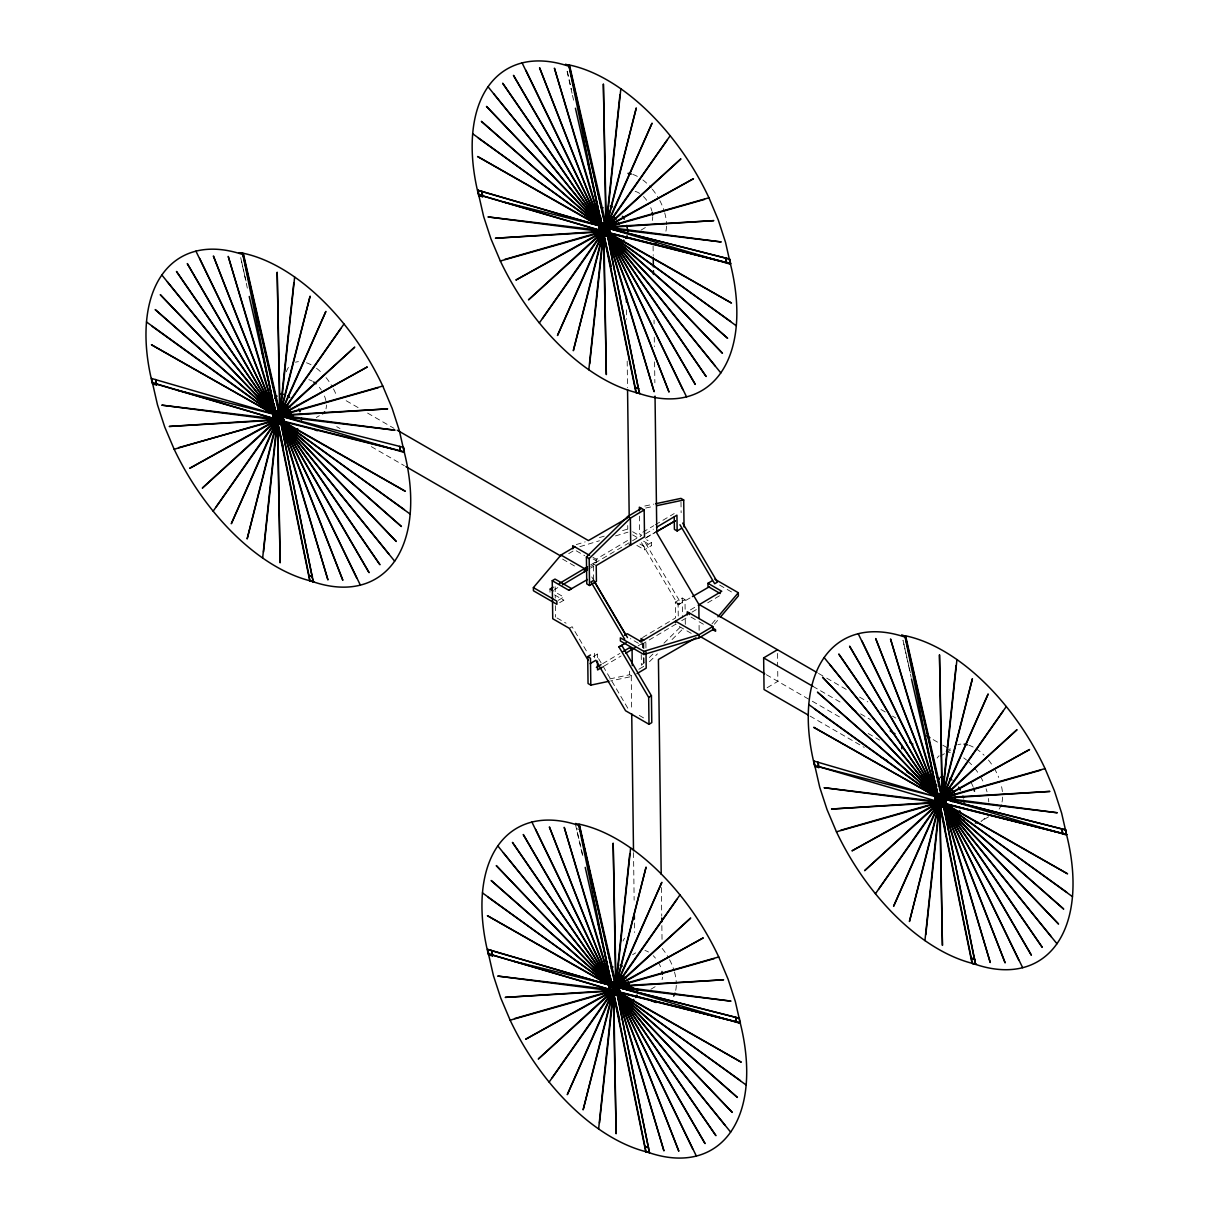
<?xml version="1.0" encoding="UTF-8"?>
<svg xmlns="http://www.w3.org/2000/svg" width="1219" height="1219" viewBox="0 0 1219 1219"><rect width="100%" height="100%" fill="white"/><g stroke="black" fill="none" stroke-linecap="round" stroke-linejoin="round"><path stroke-width="0.75" stroke-dasharray="5 3.75" d="M711.926 623.899L716.726 618.231M714.364 624.235L719.164 618.566M638.847 669.277L643.449 666.534L641.377 665.345L644.043 662.74M649.361 657.513L653.338 653.613M663.974 643.175L682.579 624.92M649.453 661.719L657.422 653.902M672.05 639.548L684.011 627.815M240.707 257.62L247.564 289.116M316.3 417.538L319.393 415.694M641.057 230.101L645.72 227.328M568.694 553.639L574.835 549.998L584.709 555.696M627.541 540.535L596.182 559.186L596.213 562.34L592.937 560.45M642.824 532.2L653.795 525.679M655.365 524.749L674.183 513.565M590.59 564.93L596.716 561.289M593.668 579.787L593.455 563.97L629.156 542.775M632.554 540.733L641.758 535.263L639.685 534.074L639.457 516.14M590.606 566.515L593.668 564.702M645.582 533.8L653.43 529.137M554.691 589.447L557.83 587.588M590.621 568.1L593.683 566.271M651.373 542.546L651.418 545.701L644.516 549.815L644.47 546.645L651.373 542.546L646.679 539.834M558.241 600.342L563.757 597.051L554.554 591.748M559.658 602.674L563.788 600.22L563.757 597.051M569.364 628.349L572.122 626.703L588.168 653.948M642.596 637.522L675.539 617.942L675.326 602.125L682.229 598.026L684.987 599.626L685.154 612.167M678.252 616.022L678.084 603.725L684.987 599.626M641.484 542.592L678.145 604.822L680.903 603.192L644.241 540.916M593.226 656.599L597.371 654.131L594.598 652.546L594.674 657.818M690.396 609.911L696.674 606.178M602.643 663.7L619.892 653.445M692.011 612.136L696.704 609.348M707.69 602.811L720.231 595.36M603.847 666.229L621.096 655.974M638.192 645.796L642.794 643.068M681.711 620.684L687.836 617.043M767.117 687.714L777.859 681.345L777.692 668.317M946.02 751.315L952.146 747.658M940.184 756.237L944.786 753.51M946.31 752.595L950.911 749.853M632.6 954.706L635.693 952.862M650.855 989.264L657.056 985.577M988.7 816.76L981.021 821.316A39.038 22.201 59.3 0 0 985.333 817.294M646.451 537.442L655.974 531.941M645.278 538.204L654.816 532.688M678.145 604.822L690.853 597.493M576.282 544.573L585.181 541.876M599.428 537.594L604.776 535.979M622.574 530.615L627.922 529M579.878 546.661L599.474 540.748M615.488 535.918L627.953 532.17M644.775 506.037L653.811 504.117M645.72 508.018L652.957 506.479M609.759 678.937L629.659 674.732L632.417 676.332L610.704 680.918M579.863 829.575L576.435 828.691L581.28 848.835M632.615 531.713L640.432 536.223M632.646 534.867L637.339 537.579M643.602 541.19L651.418 545.701M719.591 585.074L733.67 593.196M639.884 543.994L644.47 546.645M636.851 545.381L644.516 549.815M346.181 400.731L359.361 408.335M367.605 413.089L393.966 428.311M818.513 673.421L825.095 677.215M826.726 678.16L846.443 689.543M859.593 697.131L867.806 701.87M880.941 709.458L885.878 712.307M892.445 716.102L895.736 718.006M933.175 739.628L941.236 744.276M942.851 745.205L947.696 747.994M675.326 602.125L678.084 603.725M592.891 557.281L598.255 560.374M593.135 558.988L596.198 560.77M812.936 686.373L842.512 703.439M860.584 713.877L870.427 719.56M690.99 617.058L697.42 620.776M703.439 624.25L699.036 621.705L699.142 630.604M593.455 563.97L596.228 565.57M336.703 426.65L340.01 428.555M371.307 446.626L404.266 465.658M766.385 674.716L810.711 700.316M812.357 701.26L841.933 718.326M868.218 733.503L879.707 740.146M562.599 559.11L575.109 566.332M691.219 633.362L675.57 624.326L641.072 644.836L630.345 638.634M810.056 716.102L864.271 747.399M554.599 594.902L563.788 600.22M557.007 617.972L566.073 623.214M639.259 715.416L645.521 719.027M591.779 576.953L593.104 579.208M598.605 658.641L628.318 709.092M908.841 666.001L902.989 640.188L911.111 677.215M909.252 667.844L910.517 673.376M567.307 71.235L571.482 89.673M567.064 71.372L572.077 93.497M572.488 95.341L573.753 100.872M581.692 850.679L582.941 856.21M575.292 823.617L582.712 856.347M241.545 261.308L244.455 274.214M244.882 276.058L246.131 281.589M777.493 653.43L777.661 666.458M685.246 619.343L685.337 626.505M680.994 501.969L681.131 512.727M682.229 598.026L682.488 617.743M653.094 245.933L653.216 255.441M654.054 320.064L654.1 323.873M654.268 337.175L654.39 346.684M654.588 361.891L654.862 382.796M661.368 887.584L661.734 916.094M661.856 925.602L662.054 940.809M645.887 643.038L645.963 648.417M643.845 643.632L643.906 649.011M644.028 657.97L644.12 665.147M643.144 643.236L643.221 648.615M643.342 657.574L643.449 666.534M642.459 642.733L642.52 647.944M641.24 654.588L641.377 665.345M626.52 309.839L626.642 319.332M627.191 361.159L627.526 387.764M631.244 675.859L631.686 710.083M633.53 852.645L634.139 900.155M634.429 922.966L634.55 932.474M627.724 525.541L627.77 529.122M629.613 671.151L629.659 674.732M597.371 654.131L597.417 657.65M555.102 586.674L555.254 598.087M555.346 605.691L555.498 617.104M549.952 589.082L549.998 592.251M957.89 744.687A39.038 22.201 59.3 0 1 960.862 744.108M968.876 745.22A39.038 22.201 59.3 0 1 973.173 747.064M976.053 748.71A39.038 22.201 59.3 0 1 984.068 755.201M988.472 760.047A39.038 22.201 59.3 0 1 993.378 766.934M994.247 768.381A39.038 22.201 59.3 0 1 998.727 777.463M1001.576 786.682A39.038 22.201 59.3 0 1 1002.429 792.03M1002.612 797.043A39.038 22.201 59.3 0 1 1001.789 803.062M1001.287 804.723A39.038 22.201 59.3 0 1 999.123 809.096M308.834 379.688A19.519 11.093 59.3 0 1 312.399 381.212M319.317 387.322A19.519 11.093 59.3 0 1 321.313 390.034M324.452 396.023A19.519 11.093 59.3 0 1 325.884 400.64M326.402 404.998A19.519 11.093 59.3 0 1 325.991 408.822M970.842 782.126A19.519 11.093 59.3 0 1 973.067 786.666M635.145 191.337A19.519 11.093 59.3 0 1 642.291 195.451M643.434 196.533A19.519 11.093 59.3 0 1 647.624 201.684M650.763 207.657A19.519 11.093 59.3 0 1 651.815 210.75M652.714 216.647A19.519 11.093 59.3 0 1 652.302 220.456M937.121 758.066A39.038 22.201 59.3 0 1 939.072 755.78M947.072 752.321A39.038 22.201 59.3 0 1 950.287 752.352M963.696 757.883A39.038 22.201 59.3 0 1 966.576 760.062M967.977 761.25A39.038 22.201 59.3 0 1 973.615 766.98M974.667 768.26A39.038 22.201 59.3 0 1 978.659 773.699M980.457 776.579A39.038 22.201 59.3 0 1 983.596 782.598M986.064 788.739A39.038 22.201 59.3 0 1 987.024 791.847M988.426 798.46A39.038 22.201 59.3 0 1 988.761 801.95M644.942 950.5A19.519 11.093 59.3 0 1 648.508 952.024M653.232 955.696A19.519 11.093 59.3 0 1 655.426 958.119M658.321 962.279A19.519 11.093 59.3 0 1 661.612 969.913M662.481 977.15A19.519 11.093 59.3 0 1 662.085 979.619M623.046 941.007A39.038 22.201 59.3 0 1 624.6 938.219M662.161 948.412A39.038 22.201 59.3 0 1 667.936 956.732M669.581 959.703A39.038 22.201 59.3 0 1 674.046 970.446M674.503 972A39.038 22.201 59.3 0 1 676.316 983.763M676.286 985.394A39.038 22.201 59.3 0 1 675.478 991.413M286.328 371.78A39.038 22.201 59.3 0 1 288.492 367.422M295.47 362.241A39.038 22.201 59.3 0 1 298.442 361.662M306.457 362.774A39.038 22.201 59.3 0 1 312.186 365.395M316.513 368.29A39.038 22.201 59.3 0 1 321.648 372.755M326.052 377.6A39.038 22.201 59.3 0 1 331.827 385.935M333.473 388.891A39.038 22.201 59.3 0 1 336.307 395.017M632.768 174.408A39.038 22.201 59.3 0 1 638.512 177.045M642.84 179.924A39.038 22.201 59.3 0 1 651.312 187.985M652.363 189.25A39.038 22.201 59.3 0 1 658.138 197.569M659.799 200.541A39.038 22.201 59.3 0 1 664.264 211.283M664.721 212.837A39.038 22.201 59.3 0 1 666.519 224.601M666.503 226.231A39.038 22.201 59.3 0 1 665.681 232.25"/><path stroke-width="1.5" d="M273.955 403.824L275.921 412.799M273.437 415.588L273.681 413.972L151.552 378.469L152.466 382.934L273.848 418.65L161.792 405.15L274.245 419.702L169.243 426.467L274.504 420.22L174.165 449.247L164.748 427.061L157.48 404.815L152.543 383.269M600.617 230.665C603.969 229.081 601.028 235.526 599.946 228.974L600.281 230.559L478.656 194.705L477.741 190.24L599.87 225.728L599.855 227.206L599.565 225.774L502.929 201.836M600.342 216.037L601.272 222.087M609.409 986.521L609.409 985.043M609.652 986.369L609.652 984.891L512.727 960.999M610.414 989.828C613.766 988.243 610.826 994.689 609.744 988.137M637.446 988.639L637.507 990.468L628.41 985.226M936.451 785.63L936.451 786.834L936.451 784.289M301.535 418.056L301.535 420.083M262.649 558.043L276.881 422.764L247.137 538.95L276.439 422.46L231.305 523.728L275.997 422.094L213.127 511.172M294.648 277.018L280.446 412.281L310.098 296.156L280.858 412.616L325.884 311.409L281.239 413.028L343.987 323.995M588.823 369.814L603.07 234.536L573.326 350.706L602.613 234.216L557.479 335.499L602.186 233.85L539.316 322.944M620.837 88.789L606.635 224.037L636.288 107.927L607.032 224.387L652.058 123.165L607.412 224.784L670.176 135.751M598.62 1128.977L612.852 993.698L583.124 1109.869L612.41 993.378L567.277 1094.662L611.968 993.013L549.114 1082.106M630.634 847.952L616.433 983.2L646.07 867.09L616.829 983.55L661.856 882.327L617.21 983.946L679.973 894.914M924.931 940.611L939.163 805.332L909.435 921.503L938.721 805.028L893.588 906.296L938.295 804.647L875.425 893.74M956.945 659.586L942.744 794.849L972.396 678.724L943.14 795.184L988.167 693.961L943.521 795.58L1006.284 706.563M293.779 283.021L280.05 412.007L277.201 272.218L279.639 411.809L243.282 253.262A176.085 100.156 59.4 0 1 382.781 386.042L392.122 408.274L399.329 430.551L404.281 452.447L282.351 416.532L283.021 418.193M619.953 94.777L606.224 223.763L603.375 83.974L605.813 223.565L569.471 65.018A176.085 100.156 59.4 0 1 708.955 197.798L718.296 220.03L725.518 242.307L730.364 263.746A176.085 100.415 59.3 0 1 639.411 393.554L635.952 392.548L603.618 234.718L605.157 235.343M629.751 853.94L616.022 982.925L613.172 843.137L615.61 982.727L579.254 824.181A176.085 100.156 59.4 0 1 718.753 956.976L728.093 979.192L735.316 1001.469L740.223 1022.924A176.085 100.415 59.3 0 1 649.194 1152.717L645.75 1151.711L613.416 993.881L614.955 994.521M956.062 665.589L942.333 794.575L939.483 654.786L941.921 794.361L905.58 635.815A176.085 100.156 59.4 0 1 1045.064 768.61L1054.405 790.826L1061.627 813.119L1066.534 834.558A176.085 100.415 59.3 0 1 975.52 964.366L972.061 963.345L939.727 805.515L941.266 806.155C936.801 805.317 946.965 807.587 942.516 806.521L943.735 806.871L975.52 964.366L943.643 806.46M263.517 552.055L277.322 423.023L280.141 562.828L277.764 423.206L283.28 447.236M589.706 363.811L603.512 234.779L606.331 374.583L603.954 234.962L607.626 236.075L639.411 393.554L607.626 236.349L654.131 391.71L608.251 236.562L669.033 392.076L608.647 236.471L686.556 396.891M599.504 1122.973L613.309 993.942L616.128 1133.746L613.736 994.125L619.679 1020.013M925.815 934.623L939.62 805.591L942.439 945.395L940.062 805.774L945.152 827.96M275.083 398.4L276.911 395.855L275.144 398.293M626.2 238.086L627.16 235.922L625.987 238.375M618.673 979.207L619.267 980.411L619.252 979.451M635.998 997.249L636.943 995.085L635.785 997.538M937.624 780.602L939.209 778.423L937.396 780.891M216.266 506.693L275.585 421.667L202.324 488.103L275.189 421.21L189.692 468.309L274.824 420.723L178.599 447.632M340.848 328.49L281.589 413.47L354.744 347.11L281.924 413.972L367.3 366.949L282.214 414.49L382.781 386.042M542.455 318.449L601.759 233.438L528.497 299.859L601.378 232.981L515.866 280.065L601.013 232.494L500.339 261.003L490.937 238.817L483.653 216.571L478.732 195.025M667.037 140.246L607.778 225.241L680.918 158.866L608.098 225.728L693.489 178.705L608.388 226.262L708.955 197.798M552.253 1077.611L611.557 992.601L538.295 1059.021L611.161 992.144L525.663 1039.228L610.81 991.656L510.136 1020.166L500.735 997.98L493.451 975.733L488.529 954.187M676.835 899.409L617.576 984.403L690.716 918.029L617.896 984.891L703.287 937.868L618.185 985.424L718.753 956.976M878.564 889.26L937.868 804.235L864.606 870.671L937.487 803.778L851.974 850.862L937.121 803.291L836.447 831.8L827.046 809.614L819.762 787.383L814.841 765.837M1003.146 711.058L943.887 796.037L1017.027 729.678L944.207 796.525L1029.598 749.517L944.496 797.058L1045.064 768.61M533.389 587.604L556.854 601.15L556.9 604.319L533.434 590.773L533.389 587.604L560.984 555.041L574.789 546.828M717.915 616.814L738.318 592.739L714.852 579.193M720.368 617.149L738.364 595.908L738.318 592.739M639.381 510.761L639.335 507.18L644.165 509.969L644.516 536.863L596.228 565.57L596.426 581.387L589.524 585.486L586.766 583.886L586.415 557.007L627.617 516.582L641.407 508.384M589.524 585.486L589.173 558.592L630.375 518.166L644.165 509.969M602.018 208.632L603.1 207.626M608.875 220.045L609.576 221.218L609.089 220.014M242.977 253.43L239.32 252.699L242.977 253.43L279.136 412.296L277.582 411.717M569.166 65.186L565.494 64.455L569.166 65.186L605.066 224.205A7.04 4.007 59.3 0 0 601.5 223.062M151.552 378.469L152.71 382.796L274.092 418.513M477.741 190.24L599.367 225.805L599.611 227.343L599.87 225.728M478.732 194.72L600.281 230.269L487.966 216.921L600.418 231.458L495.432 238.223L600.693 231.976L504.788 259.403M482.541 195.848L481.871 191.231L482.785 196.792M276.576 411.26L275.235 411.519L264.096 360.885M275.235 411.519L275.372 410.666M278.892 412.449L278.785 411.534M602.521 223.153L601.424 223.275L588.183 163.422M601.546 222.422L604.868 223.747M601.424 223.275L602.765 223.016M274.656 418.742L274.092 418.787A7.04 4.007 59.3 0 0 282.564 422.719A7.04 4.007 59.3 0 0 277.338 411.809L274.031 412.007A7.04 4.007 59.3 0 0 273.361 417.218M603.771 223.473L605.066 224.205L604.974 223.306M282.351 416.532L403.459 447.358L404.236 452.005A176.085 100.415 59.3 0 1 313.222 581.798L309.763 580.777L277.429 422.963L278.968 423.587M277.749 423.709L277.673 422.81M283.402 419.839L283.433 421.332L283.646 419.686M608.525 228.288L729.648 259.114L730.669 263.609L610.109 232.997L608.525 228.288L609.21 229.949M609.576 231.595L609.622 233.088L609.332 228.364M281.117 424.029L313.222 581.798L281.117 424.029L279.989 424.105M281.452 424.593L327.941 579.939L282.061 424.791L342.844 580.32L282.458 424.715L360.367 585.135M603.938 235.48L603.862 234.566M730.669 263.609L609.911 233.042L609.82 231.458M606.178 235.861L607.626 236.075L603.801 235.176L611.161 266.397M403.459 447.358L404.236 452.005M400.381 451.015L399.603 446.367L400.442 451.32M704.521 199.413L608.647 226.81L713.816 220.624L608.845 227.374L721.206 241.956L609.089 228.502L729.648 259.114M726.57 262.771L725.793 258.138L726.615 263.075M309.763 580.777L313.466 581.661M635.952 392.548L639.64 393.417M552.237 580.701L555.011 579.071L571.559 588.625L568.801 590.27L552.237 580.701L552.74 618.749L569.364 628.349L588.228 660.393M553.091 587.223L549.952 589.082L553.015 590.865M559.369 583.49L587.512 566.759M584.465 570.157L587.543 568.344M656.553 527.278L676.941 515.165L677.154 530.966L681.284 528.513M562.538 584.8L587.558 569.928M720.261 593.546L707.995 586.461L707.965 583.292L712.094 580.838M608.906 681.299L590.819 685.124L588.046 683.524L587.71 656.645L590.468 654.999M624.478 635.343L627.236 633.712L641.042 641.666L689.329 612.959L689.36 614.544M649.011 724.284L648.676 697.39L618.962 646.939L621.72 645.308L651.434 695.759L651.784 722.638L649.011 724.284L625.56 710.738L595.847 660.287L590.118 663.593M698.243 605.249L721.755 591.261L707.965 583.292M596.381 667.433L601.074 664.629M623.031 651.586L629.309 647.853L632.067 649.453L632.28 665.574M640.036 641.468L643.099 639.655M602.277 667.159L597.569 669.947L597.462 661.17M625.789 653.171L635.129 647.624M712.795 626.505L698.99 634.718L643.8 651.357L620.334 637.811L620.38 640.965L643.845 654.512L699.036 637.872L712.841 629.674L712.795 626.505L687.257 611.77L687.303 614.94M637.019 673.604L646.207 668.134L646.009 651.997M648.676 697.39L651.434 695.759M808.41 715.157L764.054 689.543L763.643 657.91L777.448 649.712M575.536 823.48L578.949 824.364L615.107 983.23L613.568 982.636M578.949 824.364L614.864 983.367M905.275 635.998L901.603 635.267L905.275 635.998L941.418 794.864L939.879 794.285M487.539 949.403L609.15 984.967L487.539 949.403L488.438 953.867L610.064 989.721L609.652 984.891M514.57 1018.566L610.49 991.138L505.215 997.386L610.216 990.62L497.763 976.084L610.064 989.432L488.529 953.883M813.85 761.037L814.764 765.502L813.85 761.037L935.476 796.601L818.528 766.614M818.65 766.644L817.979 762.043L818.894 767.604M612.563 982.179L611.207 982.438L597.98 922.585M611.207 982.438L611.344 981.585M938.874 793.813L937.533 794.087L924.718 736.078M937.533 794.087L937.761 793.935A7.04 4.007 59.3 0 1 941.297 794.94M941.175 795.001L941.083 794.102M619.008 989.112L618.566 987.314L619.252 988.975M618.642 987.527L739.445 1018.276L618.642 987.527L619.709 992.205M739.202 1018.429L740.268 1023.381L619.13 987.527M936.146 801.218L936.954 801.31L936.299 799.634L936.375 801.355L824.074 787.718L936.527 802.254L831.541 809.035L936.801 802.788L840.897 830.2M613.736 994.643L613.645 993.744M619.374 990.757L619.42 992.251L740.466 1022.787M944.634 799.1L1065.756 829.926L944.634 799.1L945.319 800.761M1065.513 830.063L1066.579 835.015L945.441 799.161M617.332 994.811L615.961 995.024M940.047 806.277L939.971 805.378M945.685 802.392L945.731 803.9L1066.777 834.421M943.735 807.161L990.239 962.507L944.359 807.359L1005.142 962.888L944.755 807.283L1022.665 967.703M736.367 1021.933L735.59 1017.301L736.413 1022.238M1062.678 833.583L1061.901 828.935L1062.724 833.887M645.75 1151.711L649.437 1152.58L617.423 995.512L649.437 1152.58M972.061 963.345L975.749 964.214M627.556 517.968L588.411 540.566L397.272 430.216M655.974 531.941L675.036 520.94M656.401 531.774L675.463 520.757M568.801 590.27L587.467 579.497M692.438 596.579L709.488 586.674M618.962 646.939L626.337 642.642M695.958 637.827L658.428 659.479L661.201 874.282M622.406 241.149L623.976 240.25A19.519 11.093 59.3 0 1 621.157 241.118M599.215 227.359A7.04 4.007 59.3 0 1 600.22 223.763L603.527 223.58A7.04 4.007 59.3 0 1 609.089 233.256A7.04 4.007 59.3 0 1 602.247 233.652M937.198 794.224L939.62 794.377A7.04 4.007 59.3 0 1 945.197 804.068A7.04 4.007 59.3 0 1 938.34 804.464A7.04 4.007 59.3 0 1 936.329 794.575L937.182 794.102L905.184 637.156A176.085 99.882 59.3 0 0 814.825 766.553L818.696 767.543M610.887 982.575L613.309 982.743A7.04 4.007 59.3 0 1 618.886 992.418A7.04 4.007 59.3 0 1 612.029 992.815A7.04 4.007 59.3 0 1 610.003 982.925L610.871 982.468L578.873 825.507A176.085 99.882 59.3 0 0 488.514 954.919L492.369 955.894M296.232 429.393L297.665 428.616M378.332 387.642L282.458 415.039L387.627 408.853L282.656 415.618L395.032 430.2L282.899 416.746M1040.63 770.21L944.755 797.607L1049.925 791.421L944.954 798.171L1057.315 812.768L945.197 799.298M714.319 958.576L618.429 985.973L723.614 979.786L618.642 986.537L731.004 1001.134L618.886 987.664M655.624 503.737L680.949 498.388L683.707 499.988L684.042 526.867M656.569 505.717L683.707 499.988M283.433 421.332L282.899 416.471L283.966 421.134M273.437 414.11L176.74 390.08M606.407 235.724L607.534 235.648M280.233 423.953L281.36 423.892M942.272 806.658L943.399 806.597M280.69 394.118L283.997 394.453M618.323 987.451L619.953 992.053L740.162 1022.909M814.764 765.502L936.375 801.081M719.911 261.11L610.003 233.576L731.476 303.043L610.049 234.094L736.367 325.854M393.722 449.339L283.829 421.82L405.287 491.272L283.859 422.338L410.193 514.098M1056.02 831.907L946.112 804.388L1067.585 873.84L946.157 804.906L1072.476 896.666M729.693 1020.273L619.801 992.738L741.274 1062.206L619.831 993.256L746.165 1085.017M482.587 196.731L478.732 195.756A176.085 99.882 59.3 0 1 569.075 66.344L601.089 223.412M156.398 384.975L152.543 383.985A176.085 99.882 59.3 0 1 242.901 254.588L274.915 411.656L228.227 256.401L274.199 411.504L213.386 255.99L273.879 411.534L195.924 251.144M283.92 421.241L404.479 451.853M1066.473 834.543L946.218 803.809L945.197 799.039L946.02 803.839L945.929 802.254M293.109 429.576L287.974 427.61L281.574 422.064L287.699 427.412M603.618 222.955L604.243 223.138A7.04 4.007 59.3 0 1 609.698 230.543A7.04 4.007 59.3 0 1 606.772 235.496M291.417 429.088L288.172 427.701M939.087 793.584L940.352 793.95A7.04 4.007 59.3 0 1 945.807 801.355A7.04 4.007 59.3 0 1 942.881 806.308M617.18 995.374L613.599 994.338L617.423 995.237L663.928 1150.873L618.048 995.725L678.831 1151.239L618.429 995.649L696.354 1156.054M609.089 228.502L730.471 264.218L729.404 259.266M156.23 384.046L155.682 379.475L156.611 385.036M492.202 954.965L491.668 950.393L492.583 955.955M945.334 791.984L945.091 790.811L945.106 791.771M604.014 223.336L605.31 224.067M277.825 411.565L279.136 412.296A7.04 4.007 59.3 0 0 275.311 411.291M940.123 794.133L941.418 794.864M613.812 982.499L615.107 983.23M599.123 225.942L477.604 156.52L599.062 225.439L472.652 133.724M608.921 985.104L487.387 915.682L608.845 984.602L482.45 892.887M677.154 530.966L674.397 529.381L674.229 517.085M627.617 516.582L630.375 518.166L630.726 545.061L629.339 544.268M655.03 396.099L656.797 532.962L698.807 604.304L816.867 672.477M926.73 735.895L929.96 737.754M589.6 555.376L572.717 545.64L572.762 548.809M712.81 628.09L715.568 629.69L715.599 631.274L712.841 629.674M763.643 657.91L812.936 686.373M852.355 709.138L855.647 711.027M890.144 730.943L895.081 733.792M909.709 742.234L912.94 744.108M586.415 557.007L589.173 558.592M560.984 555.041L584.45 568.587L584.495 571.741M405.912 466.603L560.801 556.032M700.849 636.882L764.74 673.772M880.697 756.892L887.264 760.686M906.89 772.008L911.736 774.796M924.627 782.248L937.518 789.699M643.8 640.051L641.042 638.451L641.087 642.032M587.71 656.645L590.468 658.23L590.819 685.124M289.68 397.47L287.562 395.977M603.618 234.718L604.914 235.496M939.727 805.515L941.022 806.292M277.429 422.963L278.724 423.724M613.416 993.881L614.711 994.658M478.381 138.128L599.047 224.966L481.353 121.336L599.093 224.54L486.457 106.419L599.184 224.174L488.011 86.732M808.761 704.536L935.156 795.778L817.461 692.133L935.202 795.352L822.566 677.215L935.293 794.971L824.12 657.544M146.478 321.968L272.858 413.211L155.179 309.565L272.904 412.784L160.268 294.648L272.995 412.403L161.822 274.976M488.179 897.291L608.845 984.129L491.15 880.499L608.89 983.703L496.255 865.581L608.982 983.337L497.794 845.895M730.638 321.45L610.018 234.597L727.621 338.288L609.927 235.054L722.456 353.236L609.774 235.45L715.263 366.05M1066.747 892.262L946.127 805.393L1063.715 909.084L946.035 805.85L1058.564 924.048L945.883 806.262L1051.372 936.862M404.449 509.694L283.829 422.825L401.432 526.517L283.737 423.283L396.266 541.48L283.6 423.694L389.074 554.295M740.436 1080.613L619.816 993.759L737.404 1097.45L619.724 994.216L732.253 1112.398L619.572 994.613L725.046 1125.213M814.49 708.94L935.171 796.251L813.713 727.316L935.963 796.54L935.72 798.155M152.207 326.372L272.873 413.683L151.415 344.748L273.376 414.018L273.681 415.45M493.588 93.634L599.337 223.854L502.655 83.227L599.535 223.595L513.458 75.349L599.778 223.412L522.113 62.9M829.697 664.446L935.445 794.651L838.763 654.024L935.643 794.407L849.567 646.161L935.887 794.224L858.222 633.712M167.414 281.879L273.147 412.083L176.465 271.456L273.346 411.839L187.284 263.594L273.589 411.656L199.657 258.413M503.386 852.797L609.134 983.017L512.437 842.39L609.332 982.758L523.256 834.512L609.576 982.575L531.911 822.063M720.856 372.953L609.576 235.8L706.136 376.503L609.302 236.105L695.272 384.412L608.997 236.318L682.823 389.638M1056.964 943.75L945.67 806.612L1042.245 947.315L945.411 806.902L1031.381 955.208L945.106 807.13L1018.932 960.435M394.666 561.182L283.387 424.044L379.962 564.747L283.128 424.334L369.083 572.656L282.808 424.562L356.634 577.867M730.653 1132.116L619.359 994.978L715.934 1135.666L619.1 995.268L705.054 1143.574L618.795 995.481L692.621 1148.801M950.911 800.289L950.896 799.329L951.628 800.228M296.735 405.317L297.375 406.247M682.701 523.103L717.442 582.103L714.684 583.733L679.943 524.749M627.48 637.598L593.76 580.32L591.002 581.966L624.722 639.228M594.537 581.935L625.103 633.819M299.249 410.041L299.92 411.778L298.823 408.929M861.955 640.965L936.162 794.102L875.684 638.558L936.482 794.072L890.525 638.969L937.182 794.102M525.846 70.169L600.053 223.306L539.575 67.761L600.373 223.26L554.416 68.173L601.089 223.306M535.629 829.331L609.85 982.468L549.373 826.924L610.17 982.423L564.214 827.335L610.871 982.468M944.877 798.948L945.563 800.624M608.769 228.151L609.454 229.812M282.579 416.38L283.265 418.056M962.903 796.114L963.467 797.851M627.358 227.039L626.795 225.317L627.876 231.397M275.418 411.169L274.153 405.455M905.031 636.135L940.839 794.255M911.522 679.059L937.411 793.371M568.923 65.338L604.731 223.443M575.414 108.247L601.317 222.574M585.211 867.41L611.1 981.737M242.733 253.567L278.541 411.687M261.582 349.823L263.258 357.197M249.24 296.491L275.128 410.803M963.757 800.289L963.985 802.209M936.451 788.388L937.381 792.899M611.054 981.249L610.14 976.739M600.19 228.837L600.51 230.406M609.363 984.937L609.988 987.999M273.147 414.155L273.772 417.218M940.291 806.14L972.305 963.208M604.182 235.328L636.196 392.396M477.985 190.088L478.884 194.552M613.98 994.491L645.994 1151.559M487.768 949.251L488.682 953.715M277.993 423.572L310.007 580.64M600.495 217.302L600.799 219.831A19.519 11.093 59.3 0 0 601.653 222.909M610.292 976.465L610.597 978.994A19.519 11.093 59.3 0 0 611.45 982.072M637.507 989.219L637.674 990.575M619.618 990.62L619.648 992.114M901.74 745.022L901.801 748.756M698.807 604.304L698.99 618.536M699.036 637.872L698.99 634.718L675.539 621.172L675.555 622.757M653.247 257.346L653.369 266.839M653.414 270.648L653.46 274.443M661.765 917.998L661.81 921.793M643.8 651.357L643.845 654.512M626.353 296.522L626.429 302.236M627.556 389.669L629.202 517.024M631.732 713.877L633.499 850.74M634.337 915.362L634.383 919.172M964.077 744.154A39.038 22.201 59.3 0 1 967.49 744.794M313.603 381.974A19.519 11.093 59.3 0 1 315.98 383.817M324.65 411.839A19.519 11.093 59.3 0 1 322.502 413.851M951.582 810.696A19.519 11.093 59.3 0 0 960.084 811.062L958.515 811.961A19.519 11.093 59.3 0 1 951.917 811.123M949.19 809.309A19.519 11.093 59.3 0 1 944.527 805.21M937.761 793.706A19.519 11.093 59.3 0 1 936.908 790.643M940.276 777.417A19.519 11.093 59.3 0 1 943.11 776.564M973.646 788.205A19.519 11.093 59.3 0 1 974.499 791.283M617.85 240.768A19.519 11.093 59.3 0 1 608.433 234.398M610.308 206.102A19.519 11.093 59.3 0 1 612.669 206.986M619.282 241.332A19.519 11.093 59.3 0 1 608.723 235.038M622.452 216.281A19.519 11.093 59.3 0 1 624.235 219.191M652.195 212.274A19.519 11.093 59.3 0 1 652.653 215.23M978.354 822.475A39.038 22.201 59.3 0 1 975.383 823.038M964.503 820.798A39.038 22.201 59.3 0 1 961.639 819.305M954.477 814.109A39.038 22.201 59.3 0 1 951.033 810.803M630.954 1000.281A19.519 11.093 59.3 0 0 633.773 999.412L632.204 1000.311A19.519 11.093 59.3 0 1 625.591 999.473M622.879 997.66A19.519 11.093 59.3 0 1 617.149 992.312M620.105 965.265A19.519 11.093 59.3 0 1 622.467 966.149M661.978 971.436A19.519 11.093 59.3 0 1 662.435 974.392M656.249 1002.521A39.038 22.201 59.3 0 1 649.117 999.473M674.976 993.089A39.038 22.201 59.3 0 1 673.635 996.121M317.321 430.764A39.038 22.201 59.3 0 1 314.441 429.454M656.035 243.465A39.038 22.201 59.3 0 1 653.064 244.029M627.968 173.357A39.038 22.201 59.3 0 1 631.381 173.997M948.306 808.974A19.519 11.093 59.3 0 1 944.832 805.835M949.571 778.484A19.519 11.093 59.3 0 1 951.963 780.038M958.561 787.078A19.519 11.093 59.3 0 1 960.343 789.988M621.995 997.325A19.519 11.093 59.3 0 1 618.521 994.201M610.719 222.498A2.728 1.554 59.3 0 1 612.822 223.229A2.728 1.554 59.3 0 1 614.041 225.957M601.119 232.25A7.04 4.007 59.3 0 1 599.55 228.989M640.325 393.508A176.085 100.141 59.1 0 1 500.339 261.003M611.999 216.921A7.497 4.266 59.3 0 1 616.052 219.329M618.231 222.513A7.497 4.266 59.3 0 1 618.932 224.296M607.214 224.25A7.497 4.266 59.3 0 1 607.9 218.673M608.875 218.14A7.497 4.266 59.3 0 1 616.311 223.671M617.363 227.176A7.497 4.266 59.3 0 1 617.012 230.056M605.523 235.13A7.04 4.007 59.3 0 1 602.963 233.225M601.836 231.823A7.04 4.007 59.3 0 1 600.921 230.223M599.946 226.932A7.04 4.007 59.3 0 1 601.866 222.848M620.212 981.935A2.728 1.554 59.3 0 1 622.619 982.392A2.728 1.554 59.3 0 1 623.778 985.653M648.462 1152.305A176.085 100.141 59.1 0 1 510.136 1020.166M621.797 976.084A7.497 4.266 59.3 0 1 625.85 978.491M628.029 981.676A7.497 4.266 59.3 0 1 628.73 988.076M617.698 985.181A7.497 4.266 59.3 0 1 617.698 977.836M618.673 977.303A7.497 4.266 59.3 0 1 625.118 981.127M626.109 982.834A7.497 4.266 59.3 0 1 626.795 989.219M614.041 982.301A7.04 4.007 59.3 0 1 619.481 989.706A7.04 4.007 59.3 0 1 616.57 994.674M614.01 993.515A7.04 4.007 59.3 0 1 611.633 990.986M610.064 987.725A7.04 4.007 59.3 0 1 611.648 982.011M611.298 982.224A7.04 4.007 59.3 0 1 614.97 983.306M287.775 413.591A2.728 1.554 59.3 0 1 285.947 415.298M284.057 411.443A2.728 1.554 59.3 0 1 285.642 410.742A2.728 1.554 59.3 0 1 287.577 412.936M314.136 581.737A176.085 100.141 59.1 0 1 174.165 449.247M282.595 408.03A7.497 4.266 59.3 0 1 283.646 405.775M285.81 405.165A7.497 4.266 59.3 0 1 289.878 407.573M293.109 415.847A7.497 4.266 59.3 0 1 292.057 418.102M281.726 414.262A7.497 4.266 59.3 0 1 283.89 406.308M285.231 406.689A7.497 4.266 59.3 0 1 290.823 418.3M280.583 423.74A7.04 4.007 59.3 0 0 283.509 418.787A7.04 4.007 59.3 0 0 278.054 411.382L276.804 411.016A7.04 4.007 59.3 0 0 274.107 412.464M950.15 796.754A2.728 1.554 59.3 0 1 948.245 797.851M946.538 793.584A2.728 1.554 59.3 0 1 949.875 795.504M976.434 964.305A176.085 100.141 59.1 0 1 836.447 831.8M946.904 787.809A7.497 4.266 59.3 0 1 955.041 795.093M955.391 798.399A7.497 4.266 59.3 0 1 954.355 800.67M944.009 796.83A7.497 4.266 59.3 0 1 944.009 789.485M944.984 788.952A7.497 4.266 59.3 0 1 947.513 789.257M948.9 790.08A7.497 4.266 59.3 0 1 952.42 794.468M953.471 799.557A7.497 4.266 59.3 0 1 952.42 801.812M936.055 796.251A7.04 4.007 59.3 0 1 937.96 793.645M274.443 418.62C275.631 423.435 277.444 417.05 274.443 418.62M936.725 801.188C937.914 806.003 939.742 799.618 936.725 801.188M282.579 408.456L283.387 409.447L282.701 408.274M288.385 416.974L289.208 417.965L288.431 416.868M614.574 228.73L615.382 229.721L614.574 228.73M624.372 987.893L625.179 988.899L624.372 987.893M611.816 967.795L611.298 968.953L612.898 966.789L611.816 967.795M275.372 410.94L278.922 411.854L275.372 410.94M277.871 423.267L281.452 424.319L277.871 423.267M308.986 575.597L312.43 576.617L308.986 575.597M635.175 387.368L638.619 388.373L635.175 387.368M611.359 981.874L614.909 982.773L611.359 981.874M937.67 793.508L941.22 794.407L937.67 793.508M644.958 1146.53L648.417 1147.551L644.958 1146.53M971.269 958.164L974.728 959.185L971.269 958.164M936.71 801.447L936.055 799.786L936.71 801.447M599.123 228.791A5.15 2.926 59.3 0 0 604.944 235.023A5.15 2.926 59.3 0 0 604.136 227.42A5.15 2.926 59.3 0 0 599.123 228.791M599.062 228.09A6.171 3.52 59.3 0 0 606.041 235.541A6.171 3.52 59.3 0 0 605.081 226.444A6.171 3.52 59.3 0 0 599.062 228.09M599.413 229.477A3.992 2.27 59.3 0 0 603.923 234.292A3.992 2.27 59.3 0 0 603.298 228.41A3.992 2.27 59.3 0 0 599.413 229.477M599.916 230.101A2.712 1.539 59.3 0 0 602.994 233.393A2.712 1.539 59.3 0 0 602.567 229.385A2.712 1.539 59.3 0 0 599.916 230.101M608.921 987.954A5.15 2.926 59.3 0 0 614.742 994.186A5.15 2.926 59.3 0 0 613.934 986.582A5.15 2.926 59.3 0 0 608.921 987.954M608.86 987.253A6.171 3.52 59.3 0 0 615.839 994.719A6.171 3.52 59.3 0 0 614.864 985.607A6.171 3.52 59.3 0 0 608.86 987.253M609.21 988.639A3.992 2.27 59.3 0 0 613.721 993.455A3.992 2.27 59.3 0 0 613.096 987.573A3.992 2.27 59.3 0 0 609.21 988.639M609.713 989.264A2.712 1.539 59.3 0 0 612.791 992.556A2.712 1.539 59.3 0 0 612.365 988.548A2.712 1.539 59.3 0 0 609.713 989.264M272.949 417.035A5.15 2.926 59.3 0 0 278.77 423.252A5.15 2.926 59.3 0 0 277.962 415.664A5.15 2.926 59.3 0 0 272.949 417.035M272.873 416.319A6.171 3.52 59.3 0 0 279.867 423.785A6.171 3.52 59.3 0 0 278.892 414.673A6.171 3.52 59.3 0 0 272.873 416.319M273.224 417.706A3.992 2.27 59.3 0 0 277.734 422.536A3.992 2.27 59.3 0 0 277.109 416.654A3.992 2.27 59.3 0 0 273.224 417.706M273.726 418.346A2.712 1.539 59.3 0 0 276.804 421.622A2.712 1.539 59.3 0 0 276.378 417.614A2.712 1.539 59.3 0 0 273.726 418.346M935.232 799.603A5.15 2.926 59.3 0 0 941.053 805.82A5.15 2.926 59.3 0 0 940.245 798.232A5.15 2.926 59.3 0 0 935.232 799.603M935.171 798.887A6.171 3.52 59.3 0 0 942.15 806.353A6.171 3.52 59.3 0 0 941.19 797.241A6.171 3.52 59.3 0 0 935.171 798.887M935.522 800.274A3.992 2.27 59.3 0 0 940.032 805.104A3.992 2.27 59.3 0 0 939.407 799.222A3.992 2.27 59.3 0 0 935.522 800.274M936.024 800.913A2.712 1.539 59.3 0 0 939.102 804.19A2.712 1.539 59.3 0 0 938.676 800.182A2.712 1.539 59.3 0 0 936.024 800.913"/></g></svg>
